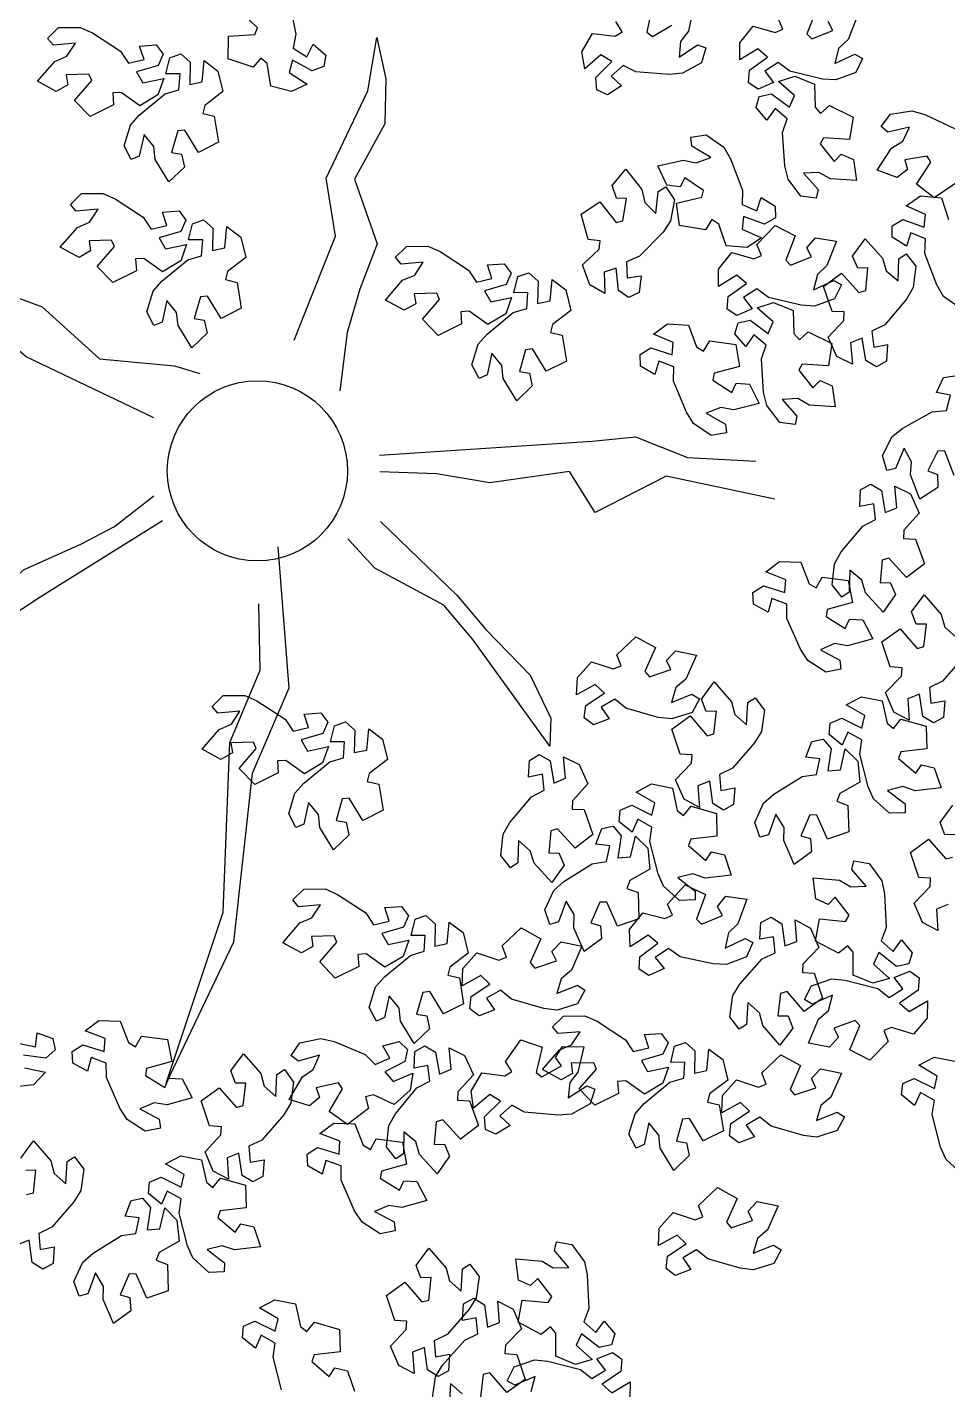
# Model space of a CAD drawing. Header units: centimetres. Extents: x 2004 to 13885, y -3131 to 5891.
# Drawn here: x 9977.8 to 10111.8, y 5111.6 to 5309.9 of the extents above; entities that cross this region are included whole.
import ezdxf

# ---------------------------------------------------------------- set-up
doc = ezdxf.new("R2010")
doc.units = ezdxf.units.CM
doc.layers.add('alberi', color=74, linetype='Continuous')

msp = doc.modelspace()

# ---------------------------------------------------------------- linework, layer by layer
at = {"layer": 'alberi'}
for points in [[(10015.94, 5313.68), (10016.92, 5308.89), (10016.5, 5306.85), (10018.48, 5305.61), (10019.42, 5307.45), (10021.24, 5305.84), (10020.99, 5304.17), (10019.29, 5303.53), (10019.29, 5303.53), (10016.43, 5305.11), (10015.92, 5303.33), (10018.54, 5301.63), (10016.26, 5300.55), (10013.27, 5301.3), (10012.73, 5304.6), (10011.82, 5305.41), (10010.68, 5304.1), (10010.68, 5304.1), (10007.05, 5305.32), (10007.12, 5308.6), (10010.92, 5308.85), (10011.3, 5309.8), (10008.92, 5312.07)], [(10074.83, 5313.04), (10074.02, 5309.32), (10072.86, 5307.81), (10072.67, 5305.54), (10075.34, 5307.34), (10076.55, 5306.89), (10075.91, 5304.73), (10073.19, 5303.21), (10071.24, 5303.02), (10066.37, 5303.39), (10064.51, 5304.35), (10062.78, 5302.79), (10064.29, 5301.39), (10062.24, 5300.07), (10060.71, 5300.77), (10060.56, 5302.58), (10060.56, 5302.58), (10062.86, 5304.9), (10061.29, 5305.87), (10058.93, 5303.83), (10058.52, 5306.31), (10060.07, 5308.99), (10063.39, 5308.6), (10064.41, 5309.25), (10063.46, 5310.71)], [(10068.76, 5312.89), (10067.96, 5309.17), (10068.78, 5308.54), (10071.61, 5310.22)], [(10092.66, 5312.5), (10091.27, 5308.95), (10091.97, 5308.21), (10095.04, 5309.4), (10094.34, 5310.71)], [(10098.67, 5311.68), (10097.28, 5308.13), (10095.88, 5306.82), (10095.34, 5304.62), (10098.26, 5305.97), (10099.38, 5305.33), (10098.41, 5303.3), (10095.48, 5302.23), (10093.52, 5302.36), (10088.77, 5303.5), (10087.09, 5304.75), (10085.14, 5303.48), (10086.4, 5301.86), (10084.17, 5300.89), (10082.77, 5301.82), (10082.91, 5303.63), (10082.91, 5303.63), (10085.55, 5305.55), (10084.15, 5306.77), (10081.5, 5305.13), (10081.5, 5307.65), (10083.45, 5310.03), (10086.66, 5309.12), (10087.78, 5309.6), (10087.07, 5311.19)], [(10112.94, 5287.22), (10109.78, 5285.06), (10107.21, 5287.08), (10109.29, 5290.27), (10108.76, 5291.15), (10105.51, 5290.6), (10105.93, 5289.18), (10104.4, 5288.01), (10101.49, 5289.11), (10103.58, 5292.3), (10105.21, 5293.3), (10106.19, 5295.34), (10103.05, 5294.62), (10102.09, 5295.47), (10103.45, 5297.26), (10106.54, 5297.71), (10108.43, 5297.18), (10112.85, 5295.1)], [(10113.7, 5268.91), (10111.17, 5270.73), (10110.18, 5272.42), (10108.45, 5276.99), (10108.53, 5279.08), (10106.39, 5279.99), (10105.76, 5278.03), (10103.7, 5279.33), (10103.68, 5281.01), (10105.25, 5281.91), (10105.25, 5281.91), (10108.33, 5280.81), (10108.55, 5282.65), (10105.7, 5283.91), (10107.78, 5285.34), (10110.85, 5285.07), (10111.9, 5281.9)], [(10112.71, 5244.64), (10111.34, 5248.19), (10110.32, 5248.27), (10108.86, 5245.32), (10110.26, 5244.83), (10110.31, 5242.91), (10107.71, 5241.2), (10106.35, 5244.75), (10106.5, 5246.66), (10105.42, 5248.65), (10104.16, 5245.69), (10102.91, 5245.4), (10102.25, 5247.56), (10103.7, 5250.32), (10105.23, 5251.55), (10109.51, 5253.91), (10111.59, 5254.12), (10112.18, 5256.37), (10110.15, 5256.72), (10111.15, 5258.94), (10112.81, 5259.19)], [(10114.2, 5218.42), (10110.98, 5214.74), (10109.1, 5213.83), (10109.32, 5211.51), (10111.34, 5211.88), (10111.17, 5209.45), (10109.69, 5208.65), (10108.15, 5209.61), (10108.15, 5209.61), (10107.67, 5212.84), (10105.95, 5212.17), (10106.17, 5209.06), (10103.94, 5210.22), (10102.73, 5213.06), (10105.03, 5215.48), (10105.12, 5216.69), (10103.38, 5216.81), (10103.38, 5216.81), (10102.17, 5220.44), (10104.82, 5222.36), (10107.32, 5219.49), (10108.3, 5219.76), (10108.67, 5223.03), (10107.18, 5223.02), (10106.48, 5224.81), (10108.34, 5227.3), (10110.83, 5224.43), (10111.34, 5222.58), (10113.04, 5221.08)], [(10112.83, 5192.4), (10111.34, 5192.39), (10110.64, 5194.18), (10112.49, 5196.67)], [(10111.83, 5182.21), (10110.11, 5181.54), (10110.33, 5178.43), (10108.1, 5179.59), (10106.89, 5182.43), (10109.19, 5184.85), (10109.28, 5186.06), (10107.54, 5186.18), (10107.54, 5186.18), (10106.33, 5189.81), (10108.98, 5191.73), (10111.48, 5188.86), (10112.46, 5189.13)], [(9976.73, 5161.98), (9979.01, 5161.52), (9979.24, 5163.57), (9981.52, 5162.71), (9981.87, 5161.06), (9980.51, 5159.86), (9980.51, 5159.86), (9977.27, 5160.33)], [(10113.84, 5143.05), (10111.53, 5145.14), (10110.73, 5146.93), (10109.51, 5151.66), (10109.83, 5153.73), (10107.79, 5154.87), (10106.95, 5152.99), (10105.04, 5154.51), (10105.22, 5156.18), (10106.88, 5156.91), (10106.88, 5156.91), (10109.82, 5155.47), (10110.23, 5157.27), (10107.54, 5158.84), (10109.77, 5160.03), (10112.79, 5159.42)], [(9977.42, 5158.48), (9980.47, 5157.81), (9978.72, 5156), (9975.65, 5155.65)], [(9976.87, 5145.33), (9978.73, 5147.82), (9981.22, 5144.95), (9981.74, 5143.11), (9983.43, 5141.6), (9983.6, 5144.82), (9984.68, 5145.51), (9986.03, 5143.71), (9985.62, 5140.62), (9984.59, 5138.94), (9981.38, 5135.26), (9979.49, 5134.36), (9979.71, 5132.04), (9981.73, 5132.4), (9981.56, 5129.97), (9980.08, 5129.17), (9978.54, 5130.13), (9978.54, 5130.13), (9978.07, 5133.36), (9976.34, 5132.69)], [(9977.71, 5140.01), (9978.7, 5140.28), (9979.06, 5143.56), (9977.58, 5143.54)], [(10014.8, 5111.6), (10013.58, 5116.34), (10013.9, 5118.4), (10011.87, 5119.54), (10011.02, 5117.66), (10009.12, 5119.18), (10009.29, 5120.86), (10010.95, 5121.58), (10010.95, 5121.58), (10013.89, 5120.14), (10014.31, 5121.95), (10011.62, 5123.52), (10013.84, 5124.7), (10016.86, 5124.1), (10017.56, 5120.83), (10018.51, 5120.07), (10019.59, 5121.44), (10019.59, 5121.44), (10023.27, 5120.39), (10023.36, 5117.11), (10019.57, 5116.68), (10019.24, 5115.71), (10021.73, 5113.56), (10022.56, 5114.79), (10024.43, 5114.36), (10025.44, 5111.42)], [(10036.79, 5110.42), (10037.22, 5113.51), (10038.25, 5115.18), (10041.48, 5118.85), (10043.36, 5119.75), (10043.15, 5122.07), (10041.13, 5121.71), (10041.31, 5124.14), (10042.79, 5124.94), (10044.33, 5123.97), (10044.33, 5123.97), (10044.79, 5120.74), (10046.52, 5121.4), (10046.3, 5124.52), (10048.53, 5123.34), (10049.74, 5120.5), (10047.43, 5118.09), (10047.33, 5116.88), (10049.07, 5116.76), (10049.07, 5116.76), (10050.27, 5113.12), (10047.62, 5111.21), (10045.13, 5114.09), (10044.14, 5113.82), (10043.76, 5110.55)], [(10051.13, 5111.37), (10051.73, 5113.56), (10048.77, 5112.27), (10047.67, 5112.93), (10048.68, 5114.94), (10051.63, 5115.95), (10053.59, 5115.78), (10058.31, 5114.54), (10059.96, 5113.26), (10061.95, 5114.48), (10060.72, 5116.13), (10062.97, 5117.06), (10064.35, 5116.09), (10064.17, 5114.29), (10064.17, 5114.29), (10061.49, 5112.42), (10062.86, 5111.18), (10065.54, 5112.77), (10065.5, 5110.25)], [(10041.09, 5111.01), (10039.4, 5112.52), (10039.22, 5109.3)]]:
    msp.add_lwpolyline(points, dxfattribs=at)
for points in [[(9982.37, 5309.86), (9985.49, 5309.87), (9987.29, 5309.09), (9991.38, 5306.42), (9992.54, 5304.68), (9994.81, 5305.21), (9994.16, 5307.16), (9996.59, 5307.33), (9997.6, 5305.97), (9996.86, 5304.32), (9996.86, 5304.32), (9993.72, 5303.4), (9994.62, 5301.79), (9997.67, 5302.44), (9996.83, 5300.06), (9994.19, 5298.47), (9991.47, 5300.42), (9990.26, 5300.34), (9990.38, 5298.6), (9990.38, 5298.6), (9986.96, 5296.9), (9984.68, 5299.25), (9987.19, 5302.13), (9986.78, 5303.07), (9983.49, 5302.98), (9983.71, 5301.51), (9982.03, 5300.56), (9979.3, 5302.06), (9981.81, 5304.93), (9983.56, 5305.69), (9984.82, 5307.58), (9981.61, 5307.29), (9980.77, 5308.27)], [(9991.9, 5292.64), (9992.82, 5295.63), (9994.1, 5297.11), (9997.87, 5300.22), (9999.88, 5300.8), (10000.05, 5303.13), (9997.99, 5303.1), (9998.56, 5305.46), (10000.15, 5306.02), (10001.51, 5304.82), (10001.51, 5304.82), (10001.45, 5301.55), (10003.26, 5301.93), (10003.55, 5305.04), (10005.56, 5303.52), (10006.29, 5300.53), (10003.63, 5298.51), (10003.34, 5297.33), (10005.03, 5296.93), (10005.03, 5296.93), (10005.64, 5293.15), (10002.71, 5291.69), (10000.72, 5294.93), (9999.7, 5294.82), (9998.8, 5291.65), (10000.27, 5291.43), (10000.67, 5289.55), (9998.43, 5287.39), (9996.44, 5290.63), (9996.24, 5292.54), (9994.81, 5294.3), (9994.12, 5291.15), (9992.94, 5290.64)], [(10090.41, 5285.32), (10088.52, 5287.8), (10088.06, 5289.71), (10087.73, 5294.58), (10088.42, 5296.56), (10086.63, 5298.05), (10085.46, 5296.36), (10083.87, 5298.2), (10084.34, 5299.81), (10086.11, 5300.22), (10086.11, 5300.22), (10088.73, 5298.27), (10089.47, 5299.96), (10087.12, 5302), (10089.52, 5302.76), (10092.38, 5301.61), (10092.47, 5298.27), (10093.26, 5297.35), (10094.57, 5298.5), (10094.57, 5298.5), (10098, 5296.79), (10097.48, 5293.56), (10093.68, 5293.82), (10093.18, 5292.93), (10095.24, 5290.36), (10096.27, 5291.42), (10098.04, 5290.65), (10098.49, 5287.57), (10094.69, 5287.84), (10093.03, 5288.78), (10090.76, 5288.65), (10092.92, 5286.26), (10092.64, 5285)], [(10076.63, 5294.23), (10079.16, 5292.42), (10080.16, 5290.73), (10081.91, 5286.17), (10081.83, 5284.08), (10083.98, 5283.18), (10084.6, 5285.14), (10086.67, 5283.85), (10086.69, 5282.17), (10085.12, 5281.26), (10085.12, 5281.26), (10082.04, 5282.35), (10081.83, 5280.51), (10084.68, 5279.26), (10082.6, 5277.83), (10079.53, 5278.08), (10078.47, 5281.25), (10077.44, 5281.9), (10076.53, 5280.42), (10076.53, 5280.42), (10072.75, 5281.04), (10072.29, 5284.29), (10076, 5285.15), (10076.22, 5286.15), (10073.5, 5288), (10072.82, 5286.69), (10070.9, 5286.9), (10069.57, 5289.71), (10073.28, 5290.57), (10075.15, 5290.16), (10077.27, 5290.95), (10074.51, 5292.6), (10074.4, 5293.89)], [(10072, 5284.78), (10071.43, 5281.71), (10070.33, 5280.09), (10066.93, 5276.58), (10065, 5275.77), (10065.1, 5273.44), (10067.14, 5273.7), (10066.85, 5271.28), (10065.33, 5270.55), (10063.84, 5271.59), (10063.84, 5271.59), (10063.53, 5274.85), (10061.77, 5274.26), (10061.84, 5271.14), (10059.67, 5272.42), (10058.6, 5275.31), (10061.02, 5277.61), (10061.17, 5278.82), (10059.44, 5279.02), (10059.44, 5279.02), (10058.41, 5282.71), (10061.15, 5284.5), (10063.5, 5281.5), (10064.5, 5281.72), (10065.03, 5284.98), (10063.55, 5285.03), (10062.93, 5286.86), (10064.92, 5289.25), (10067.26, 5286.26), (10067.68, 5284.39), (10069.3, 5282.8), (10069.63, 5286.01), (10070.74, 5286.65)], [(9985.69, 5285.7), (9988.81, 5285.71), (9990.6, 5284.93), (9994.69, 5282.26), (9995.85, 5280.52), (9998.12, 5281.05), (9997.48, 5283), (9999.91, 5283.17), (10000.91, 5281.82), (10000.17, 5280.16), (10000.17, 5280.16), (9997.03, 5279.24), (9997.94, 5277.63), (10000.99, 5278.28), (10000.14, 5275.9), (9997.5, 5274.31), (9994.78, 5276.26), (9993.57, 5276.18), (9993.7, 5274.44), (9993.7, 5274.44), (9990.27, 5272.74), (9988, 5275.09), (9990.5, 5277.97), (9990.09, 5278.91), (9986.8, 5278.82), (9987.02, 5277.35), (9985.35, 5276.4), (9982.62, 5277.9), (9985.12, 5280.77), (9986.88, 5281.53), (9988.14, 5283.42), (9984.93, 5283.13), (9984.09, 5284.11)], [(9995.22, 5268.48), (9996.13, 5271.47), (9997.41, 5272.95), (10001.19, 5276.06), (10003.19, 5276.64), (10003.36, 5278.97), (10001.3, 5278.94), (10001.87, 5281.3), (10003.46, 5281.86), (10004.82, 5280.66), (10004.82, 5280.66), (10004.76, 5277.39), (10006.57, 5277.77), (10006.86, 5280.88), (10008.88, 5279.36), (10009.61, 5276.37), (10006.94, 5274.35), (10006.66, 5273.17), (10008.35, 5272.77), (10008.35, 5272.77), (10008.95, 5268.99), (10006.03, 5267.53), (10004.03, 5270.77), (10003.01, 5270.66), (10002.12, 5267.49), (10003.58, 5267.27), (10003.99, 5265.39), (10001.75, 5263.23), (9999.76, 5266.47), (9999.55, 5268.38), (9998.12, 5270.14), (9997.44, 5266.99), (9996.25, 5266.48)], [(10095.31, 5270.36), (10092.38, 5269.29), (10090.43, 5269.43), (10085.68, 5270.57), (10084, 5271.81), (10082.04, 5270.55), (10083.31, 5268.92), (10081.07, 5267.95), (10079.67, 5268.89), (10079.81, 5270.7), (10079.81, 5270.7), (10082.46, 5272.62), (10081.06, 5273.83), (10078.41, 5272.19), (10078.4, 5274.71), (10080.35, 5277.1), (10083.57, 5276.18), (10084.68, 5276.67), (10083.98, 5278.26), (10083.98, 5278.26), (10086.63, 5281.02), (10089.56, 5279.56), (10088.18, 5276.02), (10088.88, 5275.27), (10091.95, 5276.47), (10091.25, 5277.77), (10092.5, 5279.23), (10095.57, 5278.74), (10094.18, 5275.2), (10092.79, 5273.89), (10092.24, 5271.69), (10095.17, 5273.03), (10096.29, 5272.4)], [(10107.11, 5275.13), (10106.75, 5272.03), (10105.75, 5270.34), (10102.6, 5266.61), (10100.73, 5265.67), (10100.99, 5263.35), (10103.01, 5263.75), (10102.87, 5261.32), (10101.41, 5260.49), (10099.85, 5261.42), (10099.85, 5261.42), (10099.32, 5264.65), (10097.61, 5263.95), (10097.89, 5260.84), (10095.64, 5261.97), (10094.37, 5264.78), (10096.63, 5267.24), (10096.7, 5268.46), (10094.97, 5268.54), (10094.97, 5268.54), (10093.69, 5272.15), (10096.3, 5274.12), (10098.85, 5271.29), (10099.83, 5271.58), (10100.14, 5274.86), (10098.66, 5274.82), (10097.92, 5276.59), (10099.73, 5279.12), (10102.28, 5276.29), (10102.82, 5274.46), (10104.54, 5272.98), (10104.65, 5276.2), (10105.73, 5276.91)], [(10033, 5278), (10036.12, 5278.02), (10037.92, 5277.24), (10042.01, 5274.56), (10043.17, 5272.82), (10045.44, 5273.35), (10044.79, 5275.31), (10047.22, 5275.47), (10048.23, 5274.12), (10047.49, 5272.46), (10047.49, 5272.46), (10044.35, 5271.54), (10045.25, 5269.93), (10048.3, 5270.58), (10047.46, 5268.21), (10044.82, 5266.62), (10042.1, 5268.56), (10040.89, 5268.48), (10041.01, 5266.75), (10041.01, 5266.75), (10037.59, 5265.04), (10035.32, 5267.4), (10037.82, 5270.27), (10037.41, 5271.21), (10034.12, 5271.12), (10034.34, 5269.65), (10032.66, 5268.71), (10029.94, 5270.2), (10032.44, 5273.07), (10034.19, 5273.83), (10035.45, 5275.72), (10032.24, 5275.44), (10031.4, 5276.42)], [(10042.53, 5260.79), (10043.45, 5263.77), (10044.73, 5265.25), (10048.5, 5268.36), (10050.51, 5268.95), (10050.68, 5271.27), (10048.62, 5271.24), (10049.19, 5273.61), (10050.78, 5274.16), (10052.14, 5272.96), (10052.14, 5272.96), (10052.08, 5269.69), (10053.89, 5270.08), (10054.18, 5273.18), (10056.19, 5271.67), (10056.92, 5268.67), (10054.26, 5266.66), (10053.97, 5265.48), (10055.66, 5265.08), (10055.66, 5265.08), (10056.27, 5261.3), (10053.34, 5259.83), (10051.35, 5263.08), (10050.33, 5262.97), (10049.43, 5259.8), (10050.9, 5259.57), (10051.3, 5257.69), (10049.06, 5255.53), (10047.07, 5258.78), (10046.87, 5260.68), (10045.44, 5262.45), (10044.75, 5259.3), (10043.57, 5258.79)], [(10087.32, 5252.39), (10085.43, 5254.86), (10084.97, 5256.77), (10084.64, 5261.65), (10085.33, 5263.62), (10083.54, 5265.11), (10082.36, 5263.42), (10080.77, 5265.26), (10081.25, 5266.87), (10083.01, 5267.28), (10083.01, 5267.28), (10085.64, 5265.33), (10086.38, 5267.03), (10084.02, 5269.07), (10086.42, 5269.82), (10089.29, 5268.68), (10089.37, 5265.33), (10090.17, 5264.42), (10091.47, 5265.56), (10091.47, 5265.56), (10094.9, 5263.85), (10094.39, 5260.62), (10090.59, 5260.88), (10090.08, 5259.99), (10092.14, 5257.42), (10093.18, 5258.48), (10094.94, 5257.72), (10095.39, 5254.64), (10091.6, 5254.91), (10089.93, 5255.85), (10087.66, 5255.71), (10089.82, 5253.32), (10089.55, 5252.06)], [(10077.36, 5250.46), (10074.78, 5252.21), (10073.74, 5253.87), (10071.88, 5258.39), (10071.91, 5260.48), (10069.74, 5261.32), (10069.16, 5259.35), (10067.06, 5260.59), (10067, 5262.27), (10068.55, 5263.22), (10068.55, 5263.22), (10071.66, 5262.2), (10071.82, 5264.04), (10068.94, 5265.23), (10070.98, 5266.71), (10074.06, 5266.53), (10075.2, 5263.39), (10076.24, 5262.77), (10077.12, 5264.27), (10077.12, 5264.27), (10080.91, 5263.74), (10081.45, 5260.51), (10077.76, 5259.55), (10077.57, 5258.55), (10080.34, 5256.76), (10080.98, 5258.1), (10082.9, 5257.93), (10084.3, 5255.15), (10080.62, 5254.2), (10078.74, 5254.57), (10076.63, 5253.72), (10079.44, 5252.14), (10079.58, 5250.86)], [(10094.96, 5228.73), (10095.3, 5231.83), (10096.28, 5233.53), (10099.4, 5237.29), (10101.26, 5238.24), (10100.99, 5240.55), (10098.97, 5240.14), (10099.09, 5242.57), (10100.55, 5243.41), (10102.11, 5242.49), (10102.11, 5242.49), (10102.66, 5239.27), (10104.37, 5239.98), (10104.07, 5243.09), (10106.33, 5241.98), (10107.61, 5239.17), (10105.37, 5236.69), (10105.31, 5235.48), (10107.05, 5235.41), (10107.05, 5235.41), (10108.36, 5231.81), (10105.75, 5229.82), (10103.18, 5232.63), (10102.21, 5232.33), (10101.92, 5229.05), (10103.4, 5229.11), (10104.15, 5227.34), (10102.36, 5224.79), (10099.79, 5227.61), (10099.24, 5229.44), (10097.5, 5230.9), (10097.42, 5227.68), (10096.35, 5226.96)], [(10094.03, 5216.04), (10091.41, 5217.74), (10090.33, 5219.37), (10088.37, 5223.85), (10088.35, 5225.94), (10086.16, 5226.74), (10085.63, 5224.75), (10083.51, 5225.94), (10083.41, 5227.62), (10084.93, 5228.61), (10084.93, 5228.61), (10088.06, 5227.66), (10088.19, 5229.5), (10085.28, 5230.63), (10087.29, 5232.15), (10090.37, 5232.04), (10091.58, 5228.92), (10092.64, 5228.33), (10093.48, 5229.85), (10093.48, 5229.85), (10097.28, 5229.4), (10097.89, 5226.18), (10094.23, 5225.15), (10094.06, 5224.14), (10096.86, 5222.41), (10097.48, 5223.76), (10099.4, 5223.64), (10100.86, 5220.89), (10097.2, 5219.86), (10095.31, 5220.19), (10093.23, 5219.29), (10096.07, 5217.77), (10096.23, 5216.5)], [(10074.56, 5210.16), (10071.59, 5209.23), (10069.64, 5209.45), (10064.94, 5210.8), (10063.32, 5212.13), (10061.31, 5210.95), (10062.5, 5209.27), (10060.23, 5208.4), (10058.87, 5209.4), (10059.09, 5211.2), (10059.09, 5211.2), (10061.82, 5213), (10060.48, 5214.27), (10057.76, 5212.76), (10057.87, 5215.27), (10059.92, 5217.57), (10063.09, 5216.51), (10064.23, 5216.94), (10063.6, 5218.56), (10063.6, 5218.56), (10066.37, 5221.2), (10069.24, 5219.62), (10067.69, 5216.13), (10068.36, 5215.36), (10071.48, 5216.41), (10070.83, 5217.75), (10072.16, 5219.14), (10075.2, 5218.52), (10073.65, 5215.04), (10072.2, 5213.8), (10071.55, 5211.62), (10074.54, 5212.83), (10075.63, 5212.15)], [(10085.08, 5210.5), (10084.67, 5207.41), (10083.65, 5205.74), (10080.43, 5202.06), (10078.55, 5201.15), (10078.76, 5198.83), (10080.79, 5199.2), (10080.61, 5196.77), (10079.13, 5195.96), (10077.59, 5196.92), (10077.59, 5196.92), (10077.12, 5200.16), (10075.4, 5199.48), (10075.62, 5196.37), (10073.39, 5197.54), (10072.17, 5200.37), (10074.48, 5202.8), (10074.56, 5204.01), (10072.83, 5204.12), (10072.83, 5204.12), (10071.61, 5207.75), (10074.26, 5209.68), (10076.76, 5206.8), (10077.75, 5207.08), (10078.11, 5210.35), (10076.63, 5210.33), (10075.92, 5212.12), (10077.78, 5214.62), (10080.28, 5211.74), (10080.79, 5209.9), (10082.49, 5208.39), (10082.65, 5211.61), (10083.73, 5212.31)], [(10006.33, 5212.64), (10009.45, 5212.66), (10011.24, 5211.88), (10015.33, 5209.2), (10016.49, 5207.46), (10018.76, 5207.99), (10018.12, 5209.95), (10020.55, 5210.11), (10021.55, 5208.76), (10020.81, 5207.1), (10020.81, 5207.1), (10017.67, 5206.18), (10018.58, 5204.57), (10021.63, 5205.22), (10020.78, 5202.85), (10018.14, 5201.26), (10015.42, 5203.2), (10014.21, 5203.12), (10014.34, 5201.39), (10014.34, 5201.39), (10010.91, 5199.68), (10008.64, 5202.04), (10011.14, 5204.91), (10010.73, 5205.85), (10007.44, 5205.76), (10007.66, 5204.29), (10005.99, 5203.35), (10003.26, 5204.84), (10005.76, 5207.71), (10007.51, 5208.47), (10008.77, 5210.36), (10005.56, 5210.08), (10004.72, 5211.05)], [(10103.29, 5195.5), (10100.98, 5197.59), (10100.18, 5199.37), (10098.96, 5204.11), (10099.28, 5206.18), (10097.24, 5207.31), (10096.4, 5205.43), (10094.5, 5206.95), (10094.67, 5208.63), (10096.33, 5209.35), (10096.33, 5209.35), (10099.27, 5207.91), (10099.69, 5209.72), (10096.99, 5211.29), (10099.22, 5212.47), (10102.24, 5211.87), (10102.94, 5208.6), (10103.89, 5207.84), (10104.96, 5209.21), (10104.96, 5209.21), (10108.65, 5208.16), (10108.73, 5204.89), (10104.95, 5204.45), (10104.62, 5203.48), (10107.11, 5201.33), (10107.94, 5202.56), (10109.81, 5202.13), (10110.82, 5199.19), (10107.04, 5198.76), (10105.23, 5199.38), (10103.02, 5198.83), (10105.58, 5196.88), (10105.55, 5195.59)], [(10015.86, 5195.43), (10016.77, 5198.41), (10018.05, 5199.89), (10021.83, 5203), (10023.83, 5203.59), (10024, 5205.91), (10021.94, 5205.88), (10022.51, 5208.25), (10024.1, 5208.8), (10025.46, 5207.6), (10025.46, 5207.6), (10025.4, 5204.33), (10027.21, 5204.71), (10027.5, 5207.82), (10029.51, 5206.31), (10030.25, 5203.31), (10027.58, 5201.3), (10027.29, 5200.11), (10028.99, 5199.72), (10028.99, 5199.72), (10029.59, 5195.94), (10026.67, 5194.47), (10024.67, 5197.72), (10023.65, 5197.61), (10022.76, 5194.44), (10024.22, 5194.21), (10024.63, 5192.33), (10022.39, 5190.17), (10020.39, 5193.42), (10020.19, 5195.32), (10018.76, 5197.08), (10018.08, 5193.94), (10016.89, 5193.43)], [(10083.67, 5194.15), (10084.97, 5196.98), (10086.44, 5198.28), (10090.6, 5200.85), (10092.66, 5201.16), (10093.14, 5203.44), (10091.1, 5203.69), (10091.98, 5205.96), (10093.62, 5206.3), (10094.81, 5204.92), (10094.81, 5204.92), (10094.32, 5201.69), (10096.16, 5201.83), (10096.86, 5204.87), (10098.66, 5203.1), (10098.98, 5200.03), (10096.07, 5198.39), (10095.63, 5197.26), (10097.25, 5196.64), (10097.25, 5196.64), (10097.35, 5192.81), (10094.25, 5191.75), (10092.71, 5195.24), (10091.68, 5195.26), (10090.37, 5192.24), (10091.79, 5191.82), (10091.94, 5189.9), (10089.43, 5188.06), (10087.89, 5191.55), (10087.95, 5193.46), (10086.77, 5195.4), (10085.67, 5192.37), (10084.42, 5192.02)], [(10046.75, 5189.36), (10047.08, 5192.46), (10048.06, 5194.15), (10051.19, 5197.91), (10053.05, 5198.87), (10052.78, 5201.18), (10050.76, 5200.77), (10050.88, 5203.2), (10052.33, 5204.04), (10053.9, 5203.12), (10053.9, 5203.12), (10054.45, 5199.89), (10056.16, 5200.61), (10055.86, 5203.71), (10058.12, 5202.61), (10059.4, 5199.8), (10057.16, 5197.32), (10057.1, 5196.11), (10058.84, 5196.04), (10058.84, 5196.04), (10060.14, 5192.44), (10057.54, 5190.45), (10054.97, 5193.26), (10053.99, 5192.96), (10053.71, 5189.68), (10055.19, 5189.73), (10055.94, 5187.96), (10054.15, 5185.42), (10051.58, 5188.23), (10051.02, 5190.06), (10049.29, 5191.53), (10049.21, 5188.31), (10048.14, 5187.59)], [(10072.74, 5182.81), (10070.42, 5184.9), (10069.62, 5186.69), (10068.41, 5191.42), (10068.72, 5193.49), (10066.69, 5194.63), (10065.85, 5192.75), (10063.94, 5194.27), (10064.11, 5195.94), (10065.78, 5196.67), (10065.78, 5196.67), (10068.71, 5195.23), (10069.13, 5197.03), (10066.44, 5198.6), (10068.66, 5199.79), (10071.69, 5199.18), (10072.38, 5195.92), (10073.33, 5195.16), (10074.41, 5196.52), (10074.41, 5196.52), (10078.09, 5195.47), (10078.18, 5192.2), (10074.4, 5191.76), (10074.06, 5190.8), (10076.56, 5188.64), (10077.38, 5189.88), (10079.26, 5189.45), (10080.26, 5186.5), (10076.48, 5186.07), (10074.67, 5186.69), (10072.47, 5186.15), (10075.03, 5184.19), (10074.99, 5182.9)], [(10053.11, 5181.46), (10054.42, 5184.29), (10055.89, 5185.59), (10060.04, 5188.16), (10062.11, 5188.48), (10062.58, 5190.76), (10060.54, 5191), (10061.42, 5193.27), (10063.07, 5193.61), (10064.26, 5192.24), (10064.26, 5192.24), (10063.76, 5189.01), (10065.61, 5189.15), (10066.31, 5192.18), (10068.1, 5190.41), (10068.43, 5187.35), (10065.51, 5185.71), (10065.07, 5184.58), (10066.7, 5183.96), (10066.7, 5183.96), (10066.8, 5180.13), (10063.7, 5179.07), (10062.15, 5182.55), (10061.13, 5182.58), (10059.82, 5179.56), (10061.24, 5179.14), (10061.39, 5177.22), (10058.88, 5175.38), (10057.34, 5178.86), (10057.39, 5180.77), (10056.22, 5182.71), (10055.11, 5179.69), (10053.87, 5179.34)], [(10100.32, 5188.21), (10102.16, 5185.69), (10102.58, 5183.78), (10102.81, 5178.9), (10102.08, 5176.94), (10103.84, 5175.41), (10105.04, 5177.08), (10106.6, 5175.21), (10106.09, 5173.6), (10104.32, 5173.23), (10104.32, 5173.23), (10101.73, 5175.24), (10100.96, 5173.55), (10103.27, 5171.47), (10100.85, 5170.76), (10098.02, 5171.97), (10098, 5175.31), (10097.22, 5176.24), (10095.89, 5175.13), (10095.89, 5175.13), (10092.5, 5176.9), (10093.08, 5180.13), (10096.88, 5179.78), (10097.4, 5180.66), (10095.39, 5183.28), (10094.34, 5182.24), (10092.59, 5183.04), (10092.2, 5186.13), (10095.99, 5185.78), (10097.64, 5184.81), (10099.91, 5184.89), (10097.8, 5187.33), (10098.1, 5188.58)], [(10082.47, 5174.62), (10079.57, 5173.49), (10077.61, 5173.58), (10072.83, 5174.62), (10071.13, 5175.83), (10069.2, 5174.52), (10070.5, 5172.92), (10068.29, 5171.9), (10066.87, 5172.8), (10066.97, 5174.62), (10066.97, 5174.62), (10069.57, 5176.6), (10068.15, 5177.78), (10065.53, 5176.08), (10065.47, 5178.6), (10067.37, 5181.03), (10070.6, 5180.19), (10071.71, 5180.69), (10070.97, 5182.27), (10070.97, 5182.27), (10073.56, 5185.09), (10076.52, 5183.7), (10075.21, 5180.12), (10075.93, 5179.39), (10078.97, 5180.65), (10078.24, 5181.94), (10079.47, 5183.43), (10082.55, 5183.01), (10081.24, 5179.43), (10079.87, 5178.09), (10079.37, 5175.88), (10082.27, 5177.29), (10083.4, 5176.68)], [(10018.05, 5184.47), (10021.17, 5184.49), (10022.97, 5183.71), (10027.06, 5181.03), (10028.22, 5179.29), (10030.49, 5179.83), (10029.85, 5181.78), (10032.28, 5181.94), (10033.28, 5180.59), (10032.54, 5178.93), (10032.54, 5178.93), (10029.4, 5178.02), (10030.31, 5176.4), (10033.35, 5177.05), (10032.51, 5174.68), (10029.87, 5173.09), (10027.15, 5175.03), (10025.94, 5174.95), (10026.07, 5173.22), (10026.07, 5173.22), (10022.64, 5171.51), (10020.37, 5173.87), (10022.87, 5176.74), (10022.46, 5177.68), (10019.17, 5177.59), (10019.39, 5176.12), (10017.72, 5175.18), (10014.99, 5176.67), (10017.49, 5179.54), (10019.24, 5180.3), (10020.5, 5182.19), (10017.29, 5181.91), (10016.45, 5182.89)], [(10027.58, 5167.26), (10028.5, 5170.24), (10029.78, 5171.73), (10033.56, 5174.83), (10035.56, 5175.42), (10035.73, 5177.74), (10033.67, 5177.71), (10034.24, 5180.08), (10035.83, 5180.63), (10037.19, 5179.43), (10037.19, 5179.43), (10037.13, 5176.16), (10038.94, 5176.55), (10039.23, 5179.65), (10041.24, 5178.14), (10041.97, 5175.14), (10039.31, 5173.13), (10039.02, 5171.95), (10040.71, 5171.55), (10040.71, 5171.55), (10041.32, 5167.77), (10038.39, 5166.31), (10036.4, 5169.55), (10035.38, 5169.44), (10034.48, 5166.27), (10035.95, 5166.04), (10036.35, 5164.16), (10034.11, 5162.01), (10032.12, 5165.25), (10031.92, 5167.15), (10030.49, 5168.92), (10029.8, 5165.77), (10028.62, 5165.26)], [(10080.06, 5165.88), (10080.49, 5168.97), (10081.52, 5170.64), (10084.75, 5174.31), (10086.63, 5175.21), (10086.43, 5177.53), (10084.4, 5177.17), (10084.58, 5179.6), (10086.06, 5180.4), (10087.6, 5179.44), (10087.6, 5179.44), (10088.06, 5176.2), (10089.79, 5176.87), (10089.58, 5179.98), (10091.81, 5178.81), (10093.01, 5175.97), (10090.7, 5173.55), (10090.61, 5172.34), (10092.34, 5172.22), (10092.34, 5172.22), (10093.55, 5168.58), (10090.89, 5166.67), (10088.4, 5169.55), (10087.41, 5169.28), (10087.04, 5166.01), (10088.52, 5166.02), (10089.22, 5164.23), (10087.35, 5161.74), (10084.87, 5164.62), (10084.36, 5166.47), (10082.67, 5167.98), (10082.49, 5164.77), (10081.41, 5164.07)], [(10057.9, 5167.79), (10054.92, 5166.86), (10052.97, 5167.08), (10048.28, 5168.44), (10046.66, 5169.76), (10044.65, 5168.58), (10045.83, 5166.9), (10043.56, 5166.03), (10042.2, 5167.03), (10042.42, 5168.83), (10042.42, 5168.83), (10045.15, 5170.63), (10043.81, 5171.91), (10041.09, 5170.39), (10041.2, 5172.91), (10043.26, 5175.2), (10046.43, 5174.14), (10047.56, 5174.58), (10046.93, 5176.2), (10046.93, 5176.2), (10049.71, 5178.84), (10052.57, 5177.25), (10051.02, 5173.77), (10051.69, 5172.99), (10054.81, 5174.05), (10054.17, 5175.38), (10055.49, 5176.78), (10058.54, 5176.15), (10056.99, 5172.67), (10055.53, 5171.43), (10054.89, 5169.26), (10057.87, 5170.47), (10058.96, 5169.78)], [(10091.95, 5170.41), (10094.91, 5171.41), (10096.86, 5171.24), (10101.59, 5170), (10103.24, 5168.72), (10105.22, 5169.95), (10103.99, 5171.6), (10106.24, 5172.52), (10107.62, 5171.56), (10107.45, 5169.75), (10107.45, 5169.75), (10104.76, 5167.88), (10106.13, 5166.64), (10108.82, 5168.23), (10108.77, 5165.71), (10106.77, 5163.36), (10103.58, 5164.34), (10102.45, 5163.88), (10103.12, 5162.28), (10103.12, 5162.28), (10100.41, 5159.57), (10097.51, 5161.09), (10098.97, 5164.6), (10098.29, 5165.37), (10095.19, 5164.23), (10095.87, 5162.91), (10094.58, 5161.48), (10091.52, 5162.03), (10092.98, 5165.55), (10094.4, 5166.83), (10095, 5169.02), (10092.04, 5167.73), (10090.94, 5168.39)], [(9994.97, 5149.25), (9992.35, 5150.94), (9991.28, 5152.58), (9989.32, 5157.06), (9989.3, 5159.15), (9987.11, 5159.95), (9986.58, 5157.96), (9984.46, 5159.15), (9984.36, 5160.83), (9985.88, 5161.81), (9985.88, 5161.81), (9989.01, 5160.86), (9989.14, 5162.71), (9986.23, 5163.83), (9988.23, 5165.36), (9991.31, 5165.25), (9992.53, 5162.13), (9993.58, 5161.53), (9994.43, 5163.05), (9994.43, 5163.05), (9998.23, 5162.61), (9998.84, 5159.39), (9995.18, 5158.35), (9995, 5157.34), (9997.81, 5155.62), (9998.43, 5156.97), (10000.34, 5156.84), (10001.81, 5154.1), (9998.15, 5153.07), (9996.26, 5153.39), (9994.17, 5152.5), (9997.01, 5150.98), (9997.18, 5149.7)], [(10055.84, 5166), (10058.96, 5166.02), (10060.76, 5165.24), (10064.85, 5162.56), (10066, 5160.82), (10068.27, 5161.36), (10067.63, 5163.31), (10070.06, 5163.47), (10071.06, 5162.12), (10070.32, 5160.46), (10070.32, 5160.46), (10067.18, 5159.55), (10068.09, 5157.93), (10071.14, 5158.58), (10070.3, 5156.21), (10067.65, 5154.62), (10064.94, 5156.56), (10063.72, 5156.48), (10063.85, 5154.75), (10063.85, 5154.75), (10060.42, 5153.04), (10058.15, 5155.4), (10060.65, 5158.27), (10060.24, 5159.21), (10056.95, 5159.12), (10057.17, 5157.65), (10055.5, 5156.71), (10052.77, 5158.2), (10055.27, 5161.07), (10057.03, 5161.83), (10058.29, 5163.72), (10055.08, 5163.44), (10054.24, 5164.42)], [(10017.49, 5162.11), (10020.55, 5162.71), (10022.46, 5162.28), (10026.98, 5160.42), (10028.44, 5158.93), (10030.57, 5159.88), (10029.57, 5161.68), (10031.93, 5162.29), (10033.17, 5161.15), (10032.75, 5159.39), (10032.75, 5159.39), (10029.84, 5157.9), (10031.04, 5156.48), (10033.91, 5157.69), (10033.53, 5155.2), (10031.23, 5153.14), (10028.2, 5154.54), (10027.02, 5154.24), (10027.47, 5152.56), (10027.47, 5152.56), (10024.42, 5150.24), (10021.75, 5152.13), (10023.67, 5155.42), (10023.09, 5156.27), (10019.87, 5155.56), (10020.36, 5154.16), (10018.9, 5152.91), (10015.94, 5153.87), (10017.86, 5157.16), (10019.44, 5158.23), (10020.32, 5160.33), (10017.22, 5159.45), (10016.21, 5160.25)], [(10030.08, 5146.99), (10030.42, 5150.09), (10031.4, 5151.79), (10034.52, 5155.55), (10036.38, 5156.5), (10036.11, 5158.82), (10034.1, 5158.4), (10034.21, 5160.83), (10035.67, 5161.67), (10037.23, 5160.75), (10037.23, 5160.75), (10037.78, 5157.53), (10039.49, 5158.25), (10039.19, 5161.35), (10041.45, 5160.24), (10042.73, 5157.44), (10040.49, 5154.96), (10040.43, 5153.74), (10042.17, 5153.67), (10042.17, 5153.67), (10043.48, 5150.07), (10040.88, 5148.08), (10038.31, 5150.89), (10037.33, 5150.6), (10037.04, 5147.31), (10038.53, 5147.37), (10039.28, 5145.6), (10037.48, 5143.06), (10034.91, 5145.87), (10034.36, 5147.7), (10032.62, 5149.16), (10032.54, 5145.94), (10031.47, 5145.22)], [(10059.75, 5153.21), (10057, 5151.73), (10055.05, 5151.58), (10050.18, 5152.03), (10048.34, 5153.03), (10046.59, 5151.49), (10048.07, 5150.07), (10046, 5148.79), (10044.48, 5149.51), (10044.36, 5151.32), (10044.36, 5151.32), (10046.7, 5153.6), (10045.15, 5154.6), (10042.76, 5152.6), (10042.39, 5155.09), (10043.98, 5157.74), (10047.29, 5157.29), (10048.33, 5157.93), (10047.4, 5159.4), (10047.4, 5159.4), (10049.63, 5162.52), (10052.75, 5161.49), (10051.88, 5157.78), (10052.68, 5157.15), (10055.55, 5158.77), (10054.67, 5159.96), (10055.7, 5161.58), (10058.81, 5161.54), (10057.94, 5157.83), (10056.75, 5156.34), (10056.52, 5154.08), (10059.22, 5155.83), (10060.42, 5155.36)], [(10065.37, 5148.79), (10066.28, 5151.77), (10067.57, 5153.25), (10071.34, 5156.36), (10073.35, 5156.95), (10073.51, 5159.27), (10071.46, 5159.24), (10072.02, 5161.61), (10073.61, 5162.16), (10074.98, 5160.96), (10074.98, 5160.96), (10074.92, 5157.69), (10076.73, 5158.08), (10077.01, 5161.18), (10079.03, 5159.67), (10079.76, 5156.67), (10077.09, 5154.66), (10076.81, 5153.48), (10078.5, 5153.08), (10078.5, 5153.08), (10079.11, 5149.3), (10076.18, 5147.84), (10074.18, 5151.08), (10073.16, 5150.97), (10072.27, 5147.8), (10073.73, 5147.57), (10074.14, 5145.69), (10071.9, 5143.54), (10069.91, 5146.78), (10069.7, 5148.68), (10068.28, 5150.45), (10067.59, 5147.3), (10066.4, 5146.79)], [(10016.58, 5156.39), (10016.17, 5153.3), (10015.15, 5151.63), (10011.93, 5147.95), (10010.05, 5147.04), (10010.26, 5144.72), (10012.29, 5145.09), (10012.11, 5142.66), (10010.63, 5141.85), (10009.1, 5142.81), (10009.1, 5142.81), (10008.62, 5146.05), (10006.9, 5145.37), (10007.12, 5142.26), (10004.89, 5143.43), (10003.68, 5146.26), (10005.98, 5148.69), (10006.07, 5149.9), (10004.33, 5150.01), (10004.33, 5150.01), (10003.11, 5153.64), (10005.76, 5155.57), (10008.26, 5152.69), (10009.25, 5152.97), (10009.61, 5156.24), (10008.13, 5156.23), (10007.43, 5158.01), (10009.28, 5160.51), (10011.78, 5157.63), (10012.29, 5155.79), (10013.99, 5154.28), (10014.15, 5157.5), (10015.23, 5158.2)], [(10095.68, 5149.32), (10092.7, 5148.39), (10090.76, 5148.61), (10086.06, 5149.97), (10084.44, 5151.29), (10082.43, 5150.11), (10083.62, 5148.43), (10081.34, 5147.56), (10079.99, 5148.56), (10080.21, 5150.36), (10080.21, 5150.36), (10082.94, 5152.16), (10081.6, 5153.44), (10078.88, 5151.92), (10078.98, 5154.44), (10081.04, 5156.73), (10084.21, 5155.67), (10085.35, 5156.11), (10084.72, 5157.73), (10084.72, 5157.73), (10087.49, 5160.37), (10090.36, 5158.78), (10088.81, 5155.3), (10089.47, 5154.52), (10092.59, 5155.57), (10091.95, 5156.91), (10093.27, 5158.31), (10096.32, 5157.68), (10094.77, 5154.2), (10093.32, 5152.96), (10092.67, 5150.79), (10095.66, 5152), (10096.75, 5151.31)], [(10029.15, 5134.31), (10026.53, 5136), (10025.45, 5137.64), (10023.49, 5142.12), (10023.48, 5144.21), (10021.28, 5145), (10020.75, 5143.01), (10018.63, 5144.21), (10018.53, 5145.89), (10020.06, 5146.87), (10020.06, 5146.87), (10023.19, 5145.92), (10023.31, 5147.77), (10020.4, 5148.89), (10022.41, 5150.41), (10025.49, 5150.3), (10026.7, 5147.19), (10027.76, 5146.59), (10028.6, 5148.11), (10028.6, 5148.11), (10032.4, 5147.66), (10033.01, 5144.44), (10029.35, 5143.41), (10029.18, 5142.4), (10031.98, 5140.67), (10032.6, 5142.02), (10034.52, 5141.9), (10035.98, 5139.16), (10032.32, 5138.12), (10030.43, 5138.45), (10028.35, 5137.56), (10031.19, 5136.03), (10031.36, 5134.76)], [(10004.24, 5128.7), (10001.93, 5130.79), (10001.12, 5132.58), (9999.91, 5137.32), (10000.23, 5139.38), (9998.19, 5140.52), (9997.35, 5138.64), (9995.44, 5140.16), (9995.61, 5141.83), (9997.28, 5142.56), (9997.28, 5142.56), (10000.21, 5141.12), (10000.63, 5142.92), (9997.94, 5144.5), (10000.16, 5145.68), (10003.19, 5145.08), (10003.88, 5141.81), (10004.83, 5141.05), (10005.91, 5142.41), (10005.91, 5142.41), (10009.59, 5141.37), (10009.68, 5138.09), (10005.9, 5137.66), (10005.56, 5136.69), (10008.06, 5134.54), (10008.88, 5135.77), (10010.76, 5135.34), (10011.77, 5132.4), (10007.98, 5131.96), (10006.17, 5132.58), (10003.97, 5132.04), (10006.53, 5130.08), (10006.49, 5128.79)], [(9984.61, 5127.35), (9985.92, 5130.19), (9987.39, 5131.48), (9991.54, 5134.06), (9993.61, 5134.37), (9994.08, 5136.65), (9992.04, 5136.9), (9992.92, 5139.17), (9994.57, 5139.5), (9995.76, 5138.13), (9995.76, 5138.13), (9995.26, 5134.9), (9997.11, 5135.04), (9997.81, 5138.08), (9999.6, 5136.31), (9999.93, 5133.24), (9997.02, 5131.6), (9996.58, 5130.47), (9998.2, 5129.85), (9998.2, 5129.85), (9998.3, 5126.02), (9995.2, 5124.96), (9993.65, 5128.44), (9992.63, 5128.47), (9991.32, 5125.45), (9992.74, 5125.03), (9992.89, 5123.11), (9990.38, 5121.27), (9988.84, 5124.75), (9988.89, 5126.66), (9987.72, 5128.61), (9986.61, 5125.58), (9985.37, 5125.23)], [(10086.46, 5130), (10083.48, 5129.07), (10081.54, 5129.29), (10076.84, 5130.65), (10075.22, 5131.97), (10073.21, 5130.79), (10074.4, 5129.11), (10072.12, 5128.24), (10070.77, 5129.24), (10070.99, 5131.04), (10070.99, 5131.04), (10073.72, 5132.84), (10072.38, 5134.12), (10069.66, 5132.6), (10069.76, 5135.12), (10071.82, 5137.41), (10074.99, 5136.35), (10076.13, 5136.79), (10075.5, 5138.41), (10075.5, 5138.41), (10078.27, 5141.05), (10081.13, 5139.46), (10079.59, 5135.98), (10080.25, 5135.2), (10083.37, 5136.26), (10082.73, 5137.59), (10084.05, 5138.99), (10087.1, 5138.36), (10085.55, 5134.88), (10084.1, 5133.64), (10083.45, 5131.47), (10086.43, 5132.68), (10087.52, 5131.99)], [(10043.57, 5128.09), (10043.15, 5125), (10042.13, 5123.33), (10038.91, 5119.65), (10037.03, 5118.74), (10037.24, 5116.42), (10039.27, 5116.78), (10039.09, 5114.36), (10037.62, 5113.55), (10036.08, 5114.51), (10036.08, 5114.51), (10035.6, 5117.75), (10033.88, 5117.07), (10034.1, 5113.96), (10031.87, 5115.13), (10030.66, 5117.96), (10032.96, 5120.39), (10033.05, 5121.6), (10031.31, 5121.71), (10031.31, 5121.71), (10030.1, 5125.34), (10032.75, 5127.27), (10035.25, 5124.39), (10036.23, 5124.67), (10036.6, 5127.94), (10035.11, 5127.92), (10034.41, 5129.71), (10036.26, 5132.21), (10038.76, 5129.33), (10039.27, 5127.49), (10040.97, 5125.98), (10041.13, 5129.2), (10042.22, 5129.9)], [(10057.05, 5132.75), (10058.89, 5130.23), (10059.31, 5128.32), (10059.54, 5123.43), (10058.8, 5121.48), (10060.57, 5119.95), (10061.77, 5121.62), (10063.33, 5119.74), (10062.82, 5118.14), (10061.04, 5117.77), (10061.04, 5117.77), (10058.46, 5119.77), (10057.68, 5118.09), (10060, 5116), (10057.58, 5115.3), (10054.74, 5116.5), (10054.73, 5119.85), (10053.95, 5120.78), (10052.62, 5119.67), (10052.62, 5119.67), (10049.23, 5121.44), (10049.81, 5124.67), (10053.6, 5124.32), (10054.13, 5125.2), (10052.12, 5127.82), (10051.06, 5126.78), (10049.32, 5127.58), (10048.93, 5130.67), (10052.72, 5130.32), (10054.36, 5129.34), (10056.63, 5129.43), (10054.52, 5131.87), (10054.82, 5133.12)]]:
    msp.add_lwpolyline(points, close=True, dxfattribs=at)
at = {"layer": 'alberi', "color": 42}
for points in [[(10016.64, 5264.36), (10022.66, 5279.48), (10021.29, 5287.93), (10027.35, 5300.64), (10028.66, 5308.41), (10029.99, 5302.39), (10029.87, 5295.84), (10025.41, 5287.77), (10026.43, 5284.88), (10028.74, 5278.39), (10026.19, 5271.8), (10024.37, 5265.47), (10023.32, 5256.98)], [(9996.25, 5253.07), (9977.67, 5261.92), (9969.55, 5268.79), (9958.07, 5273.66), (9948.97, 5280.99), (9955.05, 5279.89), (9959.98, 5275.14), (9969.2, 5274.35), (9974.35, 5271.3), (9979.96, 5269.23), (9988.34, 5261.64), (9999.26, 5260.64), (10002.92, 5259.49)], [(10029.06, 5247.64), (10060.04, 5249.68), (10066.33, 5250.29), (10073.9, 5247.28), (10083.84, 5246.75)], [(10086.61, 5241.23), (10070.8, 5244.56), (10060.47, 5239.28), (10056.73, 5245.26), (10045.13, 5243.59), (10037.35, 5244.89), (10029.11, 5245.22)], [(9962.16, 5223.12), (9971.8, 5225.73), (9977.28, 5230.92), (9985.69, 5234.71), (9990.49, 5237.22), (9996.22, 5241.69)], [(9997.5, 5238.08), (9979.53, 5226.84), (9974.27, 5223.35), (9969.21, 5221.56)], [(10029.24, 5237.96), (10040.34, 5227.27), (10044.55, 5222.27), (10050.98, 5215.61), (10054, 5209.37), (10053.84, 5205.25), (10042.64, 5220.78), (10038.43, 5225.79), (10028.4, 5231.16), (10024.44, 5235.45)], [(10014.29, 5234.29), (10015.88, 5213.73), (10010.54, 5201.28), (10007.84, 5176.77), (9998.04, 5156.25), (10006.31, 5181.1), (10007.3, 5205.82), (10011.71, 5216.32), (10011.53, 5226)]]:
    msp.add_lwpolyline(points, dxfattribs=at)
at = {"layer": 'alberi'}
msp.add_circle((10011.3, 5245.34), 13.11, dxfattribs=at)

doc.saveas('drawing.dxf')
